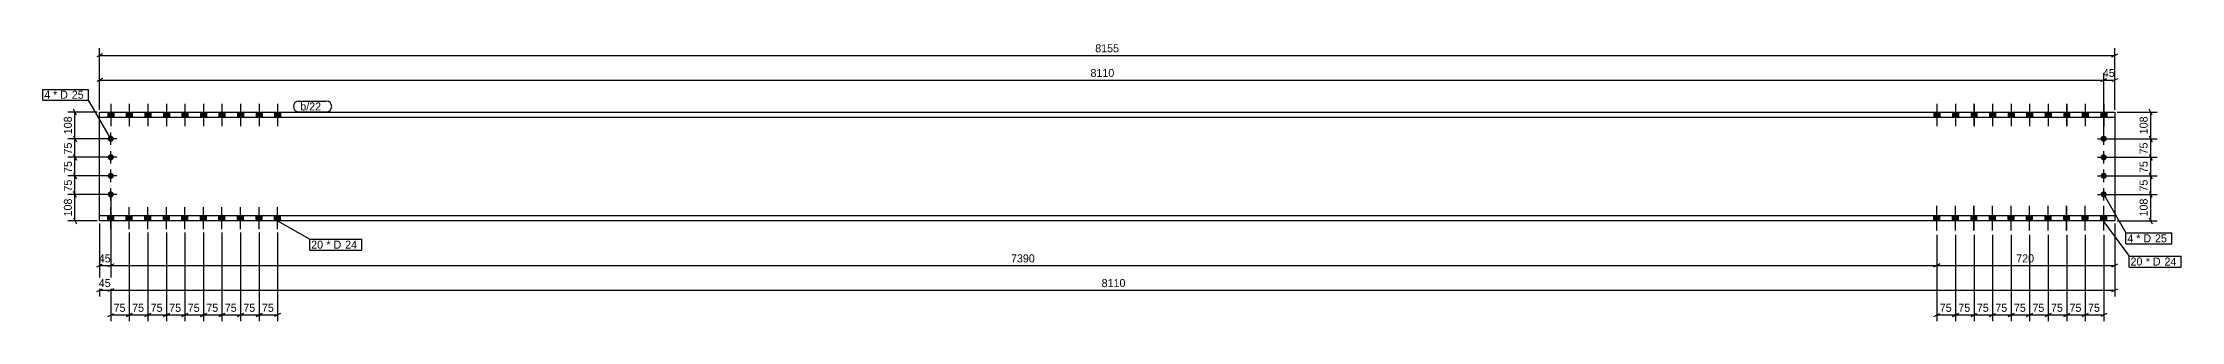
# Model space of a CAD drawing. Header units: millimetres. Extents: x 26 to 22562, y 32 to 1158.
# Drawn here: x 13908 to 22562, y 32 to 1158 of the extents above; entities that cross this region are included whole.
import ezdxf

# ---------------------------------------------------------------- set-up
doc = ezdxf.new("R2010")
doc.units = ezdxf.units.MM
doc.styles.add('Comic Sans MS', font='COMIC.TTF', dxfattribs={"height": 0.2})

msp = doc.modelspace()

# ---------------------------------------------------------------- hatches: boundary and pattern name
at = {"linetype": 'Continuous'}
for points in [[(14171.1, 856.6), (14195.1, 856.6), (14195.1, 877.6), (14171.1, 877.6)], [(14171.2, 856.6), (14195.2, 856.6), (14195.2, 877.6), (14171.2, 877.6)], [(14246.1, 856.6), (14270.1, 856.6), (14270.1, 877.6), (14246.1, 877.6)], [(14246.2, 856.6), (14270.2, 856.6), (14270.2, 877.6), (14246.2, 877.6)], [(14321.1, 856.6), (14345.1, 856.6), (14345.1, 877.6), (14321.1, 877.6)], [(14321.2, 856.6), (14345.2, 856.6), (14345.2, 877.6), (14321.2, 877.6)], [(14396.1, 856.6), (14420.1, 856.6), (14420.1, 877.6), (14396.1, 877.6)], [(14396.2, 856.6), (14420.2, 856.6), (14420.2, 877.6), (14396.2, 877.6)], [(14471.1, 856.6), (14495.1, 856.6), (14495.1, 877.6), (14471.1, 877.6)], [(14471.2, 856.6), (14495.2, 856.6), (14495.2, 877.6), (14471.2, 877.6)], [(14546.1, 856.6), (14570.1, 856.6), (14570.1, 877.6), (14546.1, 877.6)], [(14546.2, 856.6), (14570.2, 856.6), (14570.2, 877.6), (14546.2, 877.6)], [(14621.1, 856.6), (14645.1, 856.6), (14645.1, 877.6), (14621.1, 877.6)], [(14621.2, 856.6), (14645.2, 856.6), (14645.2, 877.6), (14621.2, 877.6)], [(14696.1, 856.6), (14720.1, 856.6), (14720.1, 877.6), (14696.1, 877.6)], [(14696.2, 856.6), (14720.2, 856.6), (14720.2, 877.6), (14696.2, 877.6)], [(14771.1, 856.6), (14795.1, 856.6), (14795.1, 877.6), (14771.1, 877.6)], [(14771.2, 856.6), (14795.2, 856.6), (14795.2, 877.6), (14771.2, 877.6)], [(14846.1, 856.6), (14870.1, 856.6), (14870.1, 877.6), (14846.1, 877.6)], [(14846.2, 856.6), (14870.2, 856.6), (14870.2, 877.6), (14846.2, 877.6)], [(21561.1, 856.6), (21585.1, 856.6), (21585.1, 877.6), (21561.1, 877.6)], [(21561.2, 856.6), (21585.2, 856.6), (21585.2, 877.6), (21561.2, 877.6)], [(21636.1, 856.6), (21660.1, 856.6), (21660.1, 877.6), (21636.1, 877.6)], [(21636.2, 856.6), (21660.2, 856.6), (21660.2, 877.6), (21636.2, 877.6)], [(21711.1, 856.6), (21735.1, 856.6), (21735.1, 877.6), (21711.1, 877.6)], [(21711.2, 856.6), (21735.2, 856.6), (21735.2, 877.6), (21711.2, 877.6)], [(21786.1, 856.6), (21810.1, 856.6), (21810.1, 877.6), (21786.1, 877.6)], [(21786.2, 856.6), (21810.2, 856.6), (21810.2, 877.6), (21786.2, 877.6)], [(21861.1, 856.6), (21885.1, 856.6), (21885.1, 877.6), (21861.1, 877.6)], [(21861.2, 856.6), (21885.2, 856.6), (21885.2, 877.6), (21861.2, 877.6)], [(21936.1, 856.6), (21960.1, 856.6), (21960.1, 877.6), (21936.1, 877.6)], [(21936.2, 856.6), (21960.2, 856.6), (21960.2, 877.6), (21936.2, 877.6)], [(22011.1, 856.6), (22035.1, 856.6), (22035.1, 877.6), (22011.1, 877.6)], [(22011.2, 856.6), (22035.2, 856.6), (22035.2, 877.6), (22011.2, 877.6)], [(22086.1, 856.6), (22110.1, 856.6), (22110.1, 877.6), (22086.1, 877.6)], [(22086.2, 856.6), (22110.2, 856.6), (22110.2, 877.6), (22086.2, 877.6)], [(22161.1, 856.6), (22185.1, 856.6), (22185.1, 877.6), (22161.1, 877.6)], [(22161.2, 856.6), (22185.2, 856.6), (22185.2, 877.6), (22161.2, 877.6)], [(22236.1, 856.6), (22260.1, 856.6), (22260.1, 877.6), (22236.1, 877.6)], [(22236.2, 856.6), (22260.2, 856.6), (22260.2, 877.6), (22236.2, 877.6)], [(14170.6, 770.1, -1), (14195.6, 770.1, -1)], [(22235.6, 770.1, -1), (22260.6, 770.1, -1)], [(14170.6, 695.1, -1), (14195.6, 695.1, -1)], [(22235.6, 695.1, -1), (22260.6, 695.1, -1)], [(14170.6, 620.1, -1), (14195.6, 620.1, -1)], [(22235.6, 620.1, -1), (22260.6, 620.1, -1)], [(14170.6, 545.1, -1), (14195.6, 545.1, -1)], [(22235.6, 545.1, -1), (22260.6, 545.1, -1)], [(14171.1, 437.6), (14195.1, 437.6), (14195.1, 458.6), (14171.1, 458.6)], [(14171.2, 437.6), (14195.2, 437.6), (14195.2, 458.6), (14171.2, 458.6)], [(14246.1, 437.6), (14270.1, 437.6), (14270.1, 458.6), (14246.1, 458.6)], [(14246.2, 437.6), (14270.2, 437.6), (14270.2, 458.6), (14246.2, 458.6)], [(14321.1, 437.6), (14345.1, 437.6), (14345.1, 458.6), (14321.1, 458.6)], [(14321.2, 437.6), (14345.2, 437.6), (14345.2, 458.6), (14321.2, 458.6)], [(14396.1, 437.6), (14420.1, 437.6), (14420.1, 458.6), (14396.1, 458.6)], [(14396.2, 437.6), (14420.2, 437.6), (14420.2, 458.6), (14396.2, 458.6)], [(14471.1, 437.6), (14495.1, 437.6), (14495.1, 458.6), (14471.1, 458.6)], [(14471.2, 437.6), (14495.2, 437.6), (14495.2, 458.6), (14471.2, 458.6)], [(14546.1, 437.6), (14570.1, 437.6), (14570.1, 458.6), (14546.1, 458.6)], [(14546.2, 437.6), (14570.2, 437.6), (14570.2, 458.6), (14546.2, 458.6)], [(14621.1, 437.6), (14645.1, 437.6), (14645.1, 458.6), (14621.1, 458.6)], [(14621.2, 437.6), (14645.2, 437.6), (14645.2, 458.6), (14621.2, 458.6)], [(14696.1, 437.6), (14720.1, 437.6), (14720.1, 458.6), (14696.1, 458.6)], [(14696.2, 437.6), (14720.2, 437.6), (14720.2, 458.6), (14696.2, 458.6)], [(14771.1, 437.6), (14795.1, 437.6), (14795.1, 458.6), (14771.1, 458.6)], [(14771.2, 437.6), (14795.2, 437.6), (14795.2, 458.6), (14771.2, 458.6)], [(14846.1, 437.6), (14870.1, 437.6), (14870.1, 458.6), (14846.1, 458.6)], [(14846.2, 437.6), (14870.2, 437.6), (14870.2, 458.6), (14846.2, 458.6)], [(21561.1, 437.6), (21585.1, 437.6), (21585.1, 458.6), (21561.1, 458.6)], [(21561.2, 437.6), (21585.2, 437.6), (21585.2, 458.6), (21561.2, 458.6)], [(21636.1, 437.6), (21660.1, 437.6), (21660.1, 458.6), (21636.1, 458.6)], [(21636.2, 437.6), (21660.2, 437.6), (21660.2, 458.6), (21636.2, 458.6)], [(21711.1, 437.6), (21735.1, 437.6), (21735.1, 458.6), (21711.1, 458.6)], [(21711.2, 437.6), (21735.2, 437.6), (21735.2, 458.6), (21711.2, 458.6)], [(21786.1, 437.6), (21810.1, 437.6), (21810.1, 458.6), (21786.1, 458.6)], [(21786.2, 437.6), (21810.2, 437.6), (21810.2, 458.6), (21786.2, 458.6)], [(21861.1, 437.6), (21885.1, 437.6), (21885.1, 458.6), (21861.1, 458.6)], [(21861.2, 437.6), (21885.2, 437.6), (21885.2, 458.6), (21861.2, 458.6)], [(21936.1, 437.6), (21960.1, 437.6), (21960.1, 458.6), (21936.1, 458.6)], [(21936.2, 437.6), (21960.2, 437.6), (21960.2, 458.6), (21936.2, 458.6)], [(22011.1, 437.6), (22035.1, 437.6), (22035.1, 458.6), (22011.1, 458.6)], [(22011.2, 437.6), (22035.2, 437.6), (22035.2, 458.6), (22011.2, 458.6)], [(22086.1, 437.6), (22110.1, 437.6), (22110.1, 458.6), (22086.1, 458.6)], [(22086.2, 437.6), (22110.2, 437.6), (22110.2, 458.6), (22086.2, 458.6)], [(22161.1, 437.6), (22185.1, 437.6), (22185.1, 458.6), (22161.1, 458.6)], [(22161.2, 437.6), (22185.2, 437.6), (22185.2, 458.6), (22161.2, 458.6)], [(22236.1, 437.6), (22260.1, 437.6), (22260.1, 458.6), (22236.1, 458.6)], [(22236.2, 437.6), (22260.2, 437.6), (22260.2, 458.6), (22236.2, 458.6)]]:
    msp.add_hatch(color=3, dxfattribs=at).paths.add_polyline_path(points)

# ---------------------------------------------------------------- linework, layer by layer
at = {"color": 8, "linetype": 'Continuous'}
for p, q in [((14138.1, 887.6), (14138.1, 1136)), ((14150.1, 1113.6), (14126.1, 1101.6)), ((14138.1, 1107.6), (22293.1, 1107.6)), ((14150.1, 1013.6), (14126.1, 1001.6)), ((14138.1, 887.6), (14138.1, 1036)), ((22236.1, 1001.6), (22260.1, 1013.6)), ((22248.1, 780.1), (22248.1, 1036)), ((22248.1, 1007.6), (22293.1, 1007.6)), ((22305.1, 1013.6), (22281.1, 1001.6)), ((22293.1, 887.6), (22293.1, 1036)), ((14128.1, 877.6), (14009.7, 877.6)), ((14044.1, 865.6), (14032.1, 889.6)), ((14038.1, 770.1), (14038.1, 877.6)), ((22303.1, 877.6), (22463.7, 877.6)), ((22444.1, 865.6), (22432.1, 889.6)), ((14032.1, 782.1), (14044.1, 758.1)), ((22432.1, 782.1), (22444.1, 758.1)), ((14173.1, 770.1), (14009.7, 770.1)), ((14173.1, 695.1), (14009.7, 695.1)), ((14044.1, 683.1), (14032.1, 707.1)), ((22258.1, 770.1), (22463.7, 770.1)), ((22258.1, 695.1), (22463.7, 695.1)), ((22432.1, 707.1), (22444.1, 683.1)), ((22438.1, 620.1), (22438.1, 695.1)), ((14173.1, 620.1), (14009.7, 620.1)), ((14044.1, 608.1), (14032.1, 632.1)), ((22258.1, 620.1), (22463.7, 620.1)), ((22444.1, 608.1), (22432.1, 632.1)), ((14173.1, 545.1), (14009.7, 545.1)), ((14044.1, 533.1), (14032.1, 557.1)), ((14183.1, 535.1), (14183.1, 232)), ((14183.1, 535.1), (14183.1, 232)), ((22258.1, 545.1), (22463.7, 545.1)), ((22444.1, 533.1), (22432.1, 557.1)), ((22438.1, 437.6), (22438.1, 545.1)), ((14128.1, 437.6), (14009.7, 437.6)), ((14032.1, 449.6), (14044.1, 425.6)), ((22303.1, 437.6), (22463.7, 437.6)), ((22432.1, 449.6), (22444.1, 425.6)), ((14138.1, 427.6), (14138.1, 232)), ((14183.2, 391.1), (14183.2, 32)), ((14258.2, 391.1), (14258.2, 32)), ((14333.2, 391.1), (14333.2, 32)), ((14408.2, 391.1), (14408.2, 32)), ((14483.2, 391.1), (14483.2, 32)), ((14558.2, 391.1), (14558.2, 32)), ((14633.2, 391.1), (14633.2, 32)), ((14708.2, 391.1), (14708.2, 32)), ((14783.2, 391.1), (14783.2, 32)), ((14858.2, 391.1), (14858.2, 32)), ((21573.2, 381.1), (21573.2, 232)), ((21573.2, 381.1), (21573.2, 232)), ((21573.2, 381.1), (21573.2, 32)), ((21648.2, 381.1), (21648.2, 32)), ((21723.2, 381.1), (21723.2, 32)), ((21798.2, 381.1), (21798.2, 32)), ((22023.2, 381.1), (22023.2, 32)), ((22098.2, 381.1), (22098.2, 32)), ((22173.2, 381.1), (22173.2, 32)), ((22248.2, 381.1), (22248.2, 32)), ((22293.1, 427.6), (22293.1, 232)), ((22293.1, 427.6), (22293.1, 132)), ((14126.1, 251.6), (14150.1, 263.6)), ((14195.1, 263.6), (14171.1, 251.6)), ((14195.1, 263.6), (14171.1, 251.6)), ((21561.2, 251.6), (21585.2, 263.6)), ((21585.2, 263.6), (21561.2, 251.6)), ((22281.1, 251.6), (22305.1, 263.6)), ((14138.1, 257.6), (14183.1, 257.6)), ((14183.1, 257.6), (21573.2, 257.6)), ((21573.2, 257.6), (22293.1, 257.6)), ((14138.1, 157.6), (14183.1, 157.6)), ((14183.1, 157.6), (22293.1, 157.6)), ((14171.2, 51.6), (14195.2, 63.6)), ((14246.2, 51.6), (14270.2, 63.6)), ((14321.2, 51.6), (14345.2, 63.6)), ((14396.2, 51.6), (14420.2, 63.6)), ((14471.2, 51.6), (14495.2, 63.6)), ((14546.2, 51.6), (14570.2, 63.6)), ((14621.2, 51.6), (14645.2, 63.6)), ((14696.2, 51.6), (14720.2, 63.6)), ((14771.2, 51.6), (14795.2, 63.6)), ((14783.2, 57.6), (14858.2, 57.6)), ((14870.2, 63.6), (14846.2, 51.6)), ((21561.2, 51.6), (21585.2, 63.6)), ((21636.2, 51.6), (21660.2, 63.6)), ((21648.2, 57.6), (21723.2, 57.6)), ((21735.2, 63.6), (21711.2, 51.6)), ((21810.2, 63.6), (21786.2, 51.6)), ((21861.2, 51.6), (21885.2, 63.6)), ((21936.2, 51.6), (21960.2, 63.6)), ((22011.2, 51.6), (22035.2, 63.6)), ((22086.2, 51.6), (22110.2, 63.6)), ((22161.2, 51.6), (22185.2, 63.6)), ((22173.2, 57.6), (22248.2, 57.6)), ((22260.2, 63.6), (22236.2, 51.6))]:
    msp.add_line(p, q, dxfattribs=at)
at = {"color": 7, "linetype": 'Continuous'}
for p, q in [((14138.1, 437.6), (14138.1, 877.6)), ((14138.1, 877.6), (22293.1, 877.6)), ((22293.1, 877.6), (22293.1, 437.6)), ((22293.1, 856.6), (14138.1, 856.6)), ((22293.1, 458.6), (14138.1, 458.6)), ((22293.1, 437.6), (14138.1, 437.6))]:
    msp.add_line(p, q, dxfattribs=at)
at = {"color": 3, "linetype": 'Continuous'}
for p, q in [((14171.1, 877.6), (14171.1, 856.6)), ((14171.2, 877.6), (14171.2, 856.6)), ((14183.1, 911.1), (14183.1, 821.6)), ((14183.2, 911.1), (14183.2, 821.6)), ((14195.1, 877.6), (14195.1, 856.6)), ((14195.2, 877.6), (14195.2, 856.6)), ((14246.1, 877.6), (14246.1, 856.6)), ((14246.2, 877.6), (14246.2, 856.6)), ((14258.1, 911.1), (14258.1, 821.6)), ((14258.2, 911.1), (14258.2, 821.6)), ((14270.1, 877.6), (14270.1, 856.6)), ((14270.2, 877.6), (14270.2, 856.6)), ((14321.1, 877.6), (14321.1, 856.6)), ((14321.2, 877.6), (14321.2, 856.6)), ((14333.1, 911.1), (14333.1, 821.6)), ((14333.2, 911.1), (14333.2, 821.6)), ((14345.1, 877.6), (14345.1, 856.6)), ((14345.2, 877.6), (14345.2, 856.6)), ((14396.1, 877.6), (14396.1, 856.6)), ((14396.2, 877.6), (14396.2, 856.6)), ((14408.1, 911.1), (14408.1, 821.6)), ((14408.2, 911.1), (14408.2, 821.6)), ((14420.1, 877.6), (14420.1, 856.6)), ((14420.2, 877.6), (14420.2, 856.6)), ((14471.1, 877.6), (14471.1, 856.6)), ((14471.2, 877.6), (14471.2, 856.6)), ((14483.1, 911.1), (14483.1, 821.6)), ((14483.2, 911.1), (14483.2, 821.6)), ((14495.1, 877.6), (14495.1, 856.6)), ((14495.2, 877.6), (14495.2, 856.6)), ((14546.1, 877.6), (14546.1, 856.6)), ((14546.2, 877.6), (14546.2, 856.6)), ((14558.1, 911.1), (14558.1, 821.6)), ((14558.2, 911.1), (14558.2, 821.6)), ((14570.1, 877.6), (14570.1, 856.6)), ((14570.2, 877.6), (14570.2, 856.6)), ((14621.1, 877.6), (14621.1, 856.6)), ((14621.2, 877.6), (14621.2, 856.6)), ((14633.1, 911.1), (14633.1, 821.6)), ((14633.2, 911.1), (14633.2, 821.6)), ((14645.1, 877.6), (14645.1, 856.6)), ((14645.2, 877.6), (14645.2, 856.6)), ((14696.1, 877.6), (14696.1, 856.6)), ((14696.2, 877.6), (14696.2, 856.6)), ((14708.1, 911.1), (14708.1, 821.6)), ((14708.2, 911.1), (14708.2, 821.6)), ((14720.1, 877.6), (14720.1, 856.6)), ((14720.2, 877.6), (14720.2, 856.6)), ((14771.1, 877.6), (14771.1, 856.6)), ((14771.2, 877.6), (14771.2, 856.6)), ((14783.1, 911.1), (14783.1, 821.6)), ((14783.2, 911.1), (14783.2, 821.6)), ((14795.1, 877.6), (14795.1, 856.6)), ((14795.2, 877.6), (14795.2, 856.6)), ((14846.1, 877.6), (14846.1, 856.6)), ((14846.2, 877.6), (14846.2, 856.6)), ((14858.1, 911.1), (14858.1, 821.6)), ((14858.2, 911.1), (14858.2, 821.6)), ((14870.1, 877.6), (14870.1, 856.6)), ((14870.2, 877.6), (14870.2, 856.6)), ((21561.1, 877.6), (21561.1, 856.6)), ((21561.2, 877.6), (21561.2, 856.6)), ((21573.1, 911.1), (21573.1, 821.6)), ((21573.2, 911.1), (21573.2, 821.6)), ((21585.1, 877.6), (21585.1, 856.6)), ((21585.2, 877.6), (21585.2, 856.6)), ((21636.1, 877.6), (21636.1, 856.6)), ((21636.2, 877.6), (21636.2, 856.6)), ((21648.1, 911.1), (21648.1, 821.6)), ((21648.2, 911.1), (21648.2, 821.6)), ((21660.1, 877.6), (21660.1, 856.6)), ((21660.2, 877.6), (21660.2, 856.6)), ((21711.1, 877.6), (21711.1, 856.6)), ((21711.2, 877.6), (21711.2, 856.6)), ((21723.1, 911.1), (21723.1, 821.6)), ((21723.2, 911.1), (21723.2, 821.6)), ((21735.1, 877.6), (21735.1, 856.6)), ((21735.2, 877.6), (21735.2, 856.6)), ((21786.1, 877.6), (21786.1, 856.6)), ((21786.2, 877.6), (21786.2, 856.6)), ((21798.1, 911.1), (21798.1, 821.6)), ((21798.2, 911.1), (21798.2, 821.6)), ((21810.1, 877.6), (21810.1, 856.6)), ((21810.2, 877.6), (21810.2, 856.6)), ((21861.1, 877.6), (21861.1, 856.6)), ((21861.2, 877.6), (21861.2, 856.6)), ((21873.1, 911.1), (21873.1, 821.6)), ((21873.2, 911.1), (21873.2, 821.6)), ((21885.1, 877.6), (21885.1, 856.6)), ((21885.2, 877.6), (21885.2, 856.6)), ((21936.1, 877.6), (21936.1, 856.6)), ((21936.2, 877.6), (21936.2, 856.6)), ((21948.1, 911.1), (21948.1, 821.6)), ((21948.2, 911.1), (21948.2, 821.6)), ((21960.1, 877.6), (21960.1, 856.6)), ((21960.2, 877.6), (21960.2, 856.6)), ((22011.1, 877.6), (22011.1, 856.6)), ((22011.2, 877.6), (22011.2, 856.6)), ((22023.1, 911.1), (22023.1, 821.6)), ((22023.2, 911.1), (22023.2, 821.6)), ((22035.1, 877.6), (22035.1, 856.6)), ((22035.2, 877.6), (22035.2, 856.6)), ((22086.1, 877.6), (22086.1, 856.6)), ((22086.2, 877.6), (22086.2, 856.6)), ((22098.1, 911.1), (22098.1, 821.6)), ((22098.2, 911.1), (22098.2, 821.6)), ((22110.1, 877.6), (22110.1, 856.6)), ((22110.2, 877.6), (22110.2, 856.6)), ((22161.1, 877.6), (22161.1, 856.6)), ((22161.2, 877.6), (22161.2, 856.6)), ((22173.1, 911.1), (22173.1, 821.6)), ((22173.2, 911.1), (22173.2, 821.6)), ((22185.1, 877.6), (22185.1, 856.6)), ((22185.2, 877.6), (22185.2, 856.6)), ((22236.1, 877.6), (22236.1, 856.6)), ((22236.2, 877.6), (22236.2, 856.6)), ((22248.1, 911.1), (22248.1, 821.6)), ((22248.2, 911.1), (22248.2, 821.6)), ((22260.1, 877.6), (22260.1, 856.6)), ((22260.2, 877.6), (22260.2, 856.6)), ((14183.1, 745.1), (14183.1, 795.1)), ((22248.1, 745.1), (22248.1, 795.1)), ((14208.1, 770.1), (14158.1, 770.1)), ((14208.1, 695.1), (14158.1, 695.1)), ((14183.1, 670.1), (14183.1, 720.1)), ((22223.1, 770.1), (22273.1, 770.1)), ((22223.1, 695.1), (22273.1, 695.1)), ((22248.1, 670.1), (22248.1, 720.1)), ((14208.1, 620.1), (14158.1, 620.1)), ((14183.1, 595.1), (14183.1, 645.1)), ((22223.1, 620.1), (22273.1, 620.1)), ((22248.1, 595.1), (22248.1, 645.1)), ((14208.1, 545.1), (14158.1, 545.1)), ((14183.1, 520.1), (14183.1, 570.1)), ((22223.1, 545.1), (22273.1, 545.1)), ((22248.1, 520.1), (22248.1, 570.1)), ((14171.1, 437.6), (14171.1, 458.6)), ((14171.2, 437.6), (14171.2, 458.6)), ((14183.1, 404.1), (14183.1, 493.6)), ((14183.2, 404.1), (14183.2, 493.6)), ((14195.1, 437.6), (14195.1, 458.6)), ((14195.2, 437.6), (14195.2, 458.6)), ((14246.1, 437.6), (14246.1, 458.6)), ((14246.2, 437.6), (14246.2, 458.6)), ((14258.1, 404.1), (14258.1, 493.6)), ((14258.2, 404.1), (14258.2, 493.6)), ((14270.1, 437.6), (14270.1, 458.6)), ((14270.2, 437.6), (14270.2, 458.6)), ((14321.1, 437.6), (14321.1, 458.6)), ((14321.2, 437.6), (14321.2, 458.6)), ((14333.1, 404.1), (14333.1, 493.6)), ((14333.2, 404.1), (14333.2, 493.6)), ((14345.1, 437.6), (14345.1, 458.6)), ((14345.2, 437.6), (14345.2, 458.6)), ((14396.1, 437.6), (14396.1, 458.6)), ((14396.2, 437.6), (14396.2, 458.6)), ((14408.1, 404.1), (14408.1, 493.6)), ((14408.2, 404.1), (14408.2, 493.6)), ((14420.1, 437.6), (14420.1, 458.6)), ((14420.2, 437.6), (14420.2, 458.6)), ((14471.1, 437.6), (14471.1, 458.6)), ((14471.2, 437.6), (14471.2, 458.6)), ((14483.1, 404.1), (14483.1, 493.6)), ((14483.2, 404.1), (14483.2, 493.6)), ((14495.1, 437.6), (14495.1, 458.6)), ((14495.2, 437.6), (14495.2, 458.6)), ((14546.1, 437.6), (14546.1, 458.6)), ((14546.2, 437.6), (14546.2, 458.6)), ((14558.1, 404.1), (14558.1, 493.6)), ((14558.2, 404.1), (14558.2, 493.6)), ((14570.1, 437.6), (14570.1, 458.6)), ((14570.2, 437.6), (14570.2, 458.6)), ((14621.1, 437.6), (14621.1, 458.6)), ((14621.2, 437.6), (14621.2, 458.6)), ((14633.1, 404.1), (14633.1, 493.6)), ((14633.2, 404.1), (14633.2, 493.6)), ((14645.1, 437.6), (14645.1, 458.6)), ((14645.2, 437.6), (14645.2, 458.6)), ((14696.1, 437.6), (14696.1, 458.6)), ((14696.2, 437.6), (14696.2, 458.6)), ((14708.1, 404.1), (14708.1, 493.6)), ((14708.2, 404.1), (14708.2, 493.6)), ((14720.1, 437.6), (14720.1, 458.6)), ((14720.2, 437.6), (14720.2, 458.6)), ((14771.1, 437.6), (14771.1, 458.6)), ((14771.2, 437.6), (14771.2, 458.6)), ((14783.1, 404.1), (14783.1, 493.6)), ((14783.2, 404.1), (14783.2, 493.6)), ((14795.1, 437.6), (14795.1, 458.6)), ((14795.2, 437.6), (14795.2, 458.6)), ((14846.1, 437.6), (14846.1, 458.6)), ((14846.2, 437.6), (14846.2, 458.6)), ((14858.1, 404.1), (14858.1, 493.6)), ((14858.2, 404.1), (14858.2, 493.6)), ((14870.1, 437.6), (14870.1, 458.6)), ((14870.2, 437.6), (14870.2, 458.6)), ((21561.1, 437.6), (21561.1, 458.6)), ((21561.2, 437.6), (21561.2, 458.6)), ((21573.1, 399.1), (21573.1, 498.6)), ((21573.2, 399.1), (21573.2, 498.6)), ((21585.1, 437.6), (21585.1, 458.6)), ((21585.2, 437.6), (21585.2, 458.6)), ((21636.1, 437.6), (21636.1, 458.6)), ((21636.2, 437.6), (21636.2, 458.6)), ((21648.1, 399.1), (21648.1, 498.6)), ((21648.2, 399.1), (21648.2, 498.6)), ((21660.1, 437.6), (21660.1, 458.6)), ((21660.2, 437.6), (21660.2, 458.6)), ((21711.1, 437.6), (21711.1, 458.6)), ((21711.2, 437.6), (21711.2, 458.6)), ((21723.1, 399.1), (21723.1, 498.6)), ((21723.2, 399.1), (21723.2, 498.6)), ((21735.1, 437.6), (21735.1, 458.6)), ((21735.2, 437.6), (21735.2, 458.6)), ((21786.1, 437.6), (21786.1, 458.6)), ((21786.2, 437.6), (21786.2, 458.6)), ((21798.1, 399.1), (21798.1, 498.6)), ((21798.2, 399.1), (21798.2, 498.6)), ((21810.1, 437.6), (21810.1, 458.6)), ((21810.2, 437.6), (21810.2, 458.6)), ((21861.1, 437.6), (21861.1, 458.6)), ((21861.2, 437.6), (21861.2, 458.6)), ((21873.1, 399.1), (21873.1, 498.6)), ((21873.2, 399.1), (21873.2, 498.6)), ((21885.1, 437.6), (21885.1, 458.6)), ((21885.2, 437.6), (21885.2, 458.6)), ((21936.1, 437.6), (21936.1, 458.6)), ((21936.2, 437.6), (21936.2, 458.6)), ((21948.1, 399.1), (21948.1, 498.6)), ((21948.2, 399.1), (21948.2, 498.6)), ((21960.1, 437.6), (21960.1, 458.6)), ((21960.2, 437.6), (21960.2, 458.6)), ((22011.1, 437.6), (22011.1, 458.6)), ((22011.2, 437.6), (22011.2, 458.6)), ((22023.1, 399.1), (22023.1, 498.6)), ((22023.2, 399.1), (22023.2, 498.6)), ((22035.1, 437.6), (22035.1, 458.6)), ((22035.2, 437.6), (22035.2, 458.6)), ((22086.1, 437.6), (22086.1, 458.6)), ((22086.2, 437.6), (22086.2, 458.6)), ((22098.1, 399.1), (22098.1, 498.6)), ((22098.2, 399.1), (22098.2, 498.6)), ((22110.1, 437.6), (22110.1, 458.6)), ((22110.2, 437.6), (22110.2, 458.6)), ((22161.1, 437.6), (22161.1, 458.6)), ((22161.2, 437.6), (22161.2, 458.6)), ((22173.1, 399.1), (22173.1, 498.6)), ((22173.2, 399.1), (22173.2, 498.6)), ((22185.1, 437.6), (22185.1, 458.6)), ((22185.2, 437.6), (22185.2, 458.6)), ((22236.1, 437.6), (22236.1, 458.6)), ((22236.2, 437.6), (22236.2, 458.6)), ((22248.1, 399.1), (22248.1, 498.6)), ((22248.2, 399.1), (22248.2, 498.6)), ((22260.1, 437.6), (22260.1, 458.6)), ((22260.2, 437.6), (22260.2, 458.6))]:
    msp.add_line(p, q, dxfattribs=at)

# ---------------------------------------------------------------- wipeouts: each hides what was drawn before it
at = {"color": 0}
for points in [[(13940, 932), (13940, 964), (13913.9, 964), (13913.9, 932)], [(15046.2, 325.6), (15046.2, 357.6), (14994.1, 357.6), (14994.1, 325.6)], [(22370.2, 351.2), (22370.2, 383.2), (22344.1, 383.2), (22344.1, 351.2)], [(22408.6, 257.2), (22408.6, 289.2), (22356.5, 289.2), (22356.5, 257.2)]]:
    msp.add_wipeout(points, dxfattribs=at)

# ---------------------------------------------------------------- next in the draw order: wipeouts: each hides what was drawn before it
for points in [[(18270.7, 1113.6), (18270.7, 1158.4), (18160.5, 1158.4), (18160.5, 1113.6)], [(22303.1, 1013.6), (22303.1, 1058.4), (22238.2, 1058.4), (22238.2, 1013.6)], [(13940, 932), (13940, 964), (13913.9, 964), (13913.9, 932)], [(14032.1, 865.9), (13987.3, 865.9), (13987.3, 781.8), (14032.1, 781.8)], [(15049.4, 884.6), (15049.4, 916.6), (14950.1, 916.6), (14950.1, 884.6)], [(22432.1, 690.1), (22387.3, 690.1), (22387.3, 625.1), (22432.1, 625.1)], [(22432.1, 533.4), (22387.3, 533.4), (22387.3, 449.3), (22432.1, 449.3)], [(15046.2, 325.6), (15046.2, 357.6), (14994.1, 357.6), (14994.1, 325.6)], [(22370.2, 351.2), (22370.2, 383.2), (22344.1, 383.2), (22344.1, 351.2)], [(14193.1, 263.6), (14193.1, 308.4), (14128.2, 308.4), (14128.2, 263.6)], [(17936.7, 263.6), (17936.7, 308.4), (17819.6, 308.4), (17819.6, 263.6)], [(21978.7, 263.6), (21978.7, 308.4), (21887.7, 308.4), (21887.7, 263.6)], [(22408.6, 257.2), (22408.6, 289.2), (22356.5, 289.2), (22356.5, 257.2)], [(18289.8, 163.6), (18289.8, 208.4), (18186.4, 208.4), (18186.4, 163.6)], [(14853.2, 63.6), (14853.2, 108.4), (14788.2, 108.4), (14788.2, 63.6)], [(21718.2, 63.6), (21718.2, 108.4), (21653.2, 108.4), (21653.2, 63.6)], [(22243.2, 63.6), (22243.2, 108.4), (22178.2, 108.4), (22178.2, 63.6)]]:
    msp.add_wipeout(points, dxfattribs=at)

# ---------------------------------------------------------------- next in the draw order: linework, layer by layer
at = {"color": 8, "linetype": 'Continuous'}
for p, q in [((22293.1, 887.6), (22293.1, 1136)), ((22281.1, 1101.6), (22305.1, 1113.6)), ((14138.1, 1007.6), (22248.1, 1007.6)), ((22236.1, 1001.6), (22260.1, 1013.6)), ((22248.1, 780.1), (22248.1, 1036)), ((14032.1, 782.1), (14044.1, 758.1)), ((14173.1, 770.1), (14009.7, 770.1)), ((14038.1, 695.1), (14038.1, 770.1)), ((22258.1, 695.1), (22463.7, 695.1)), ((22444.1, 683.1), (22432.1, 707.1)), ((22438.1, 695.1), (22438.1, 770.1)), ((22258.1, 620.1), (22463.7, 620.1)), ((22432.1, 632.1), (22444.1, 608.1)), ((22438.1, 545.1), (22438.1, 620.1)), ((22258.1, 545.1), (22463.7, 545.1)), ((22444.1, 533.1), (22432.1, 557.1)), ((14138.1, 427.6), (14138.1, 132)), ((14783.2, 391.1), (14783.2, 32)), ((21648.2, 381.1), (21648.2, 32)), ((21723.2, 381.1), (21723.2, 32)), ((21873.2, 381.1), (21873.2, 32)), ((21948.2, 381.1), (21948.2, 32)), ((22173.2, 381.1), (22173.2, 32)), ((22281.1, 151.6), (22305.1, 163.6)), ((14708.2, 57.6), (14783.2, 57.6)), ((14795.2, 63.6), (14771.2, 51.6)), ((21573.2, 57.6), (21648.2, 57.6)), ((21660.2, 63.6), (21636.2, 51.6)), ((21711.2, 51.6), (21735.2, 63.6)), ((21723.2, 57.6), (21798.2, 57.6)), ((22098.2, 57.6), (22173.2, 57.6)), ((22185.2, 63.6), (22161.2, 51.6))]:
    msp.add_line(p, q, dxfattribs=at)
at = {"color": 7, "linetype": 'Continuous'}
for p, q in [((14858.2, 438.6), (14988.1, 363.6)), ((14988.1, 319.6), (14988.1, 363.6)), ((22350.5, 251.2), (22350.5, 295.2))]:
    msp.add_line(p, q, dxfattribs=at)

# ---------------------------------------------------------------- next in the draw order: texts
at = {"color": 3, "style": 'Comic Sans MS'}
for s, p in [('8155', (18166.9, 1120)), ('45', (22244.6, 1020)), ('45', (14134.6, 270)), ('7390', (17826, 270)), ('720', (21894.1, 270)), ('8110', (18192.8, 170)), ('75', (14794.6, 70)), ('75', (21659.6, 70)), ('75', (22184.6, 70))]:
    msp.add_text(s, height=32.38, dxfattribs=at).set_placement(p)
for s, p in [('108', (14025.7, 788.2)), ('75', (22425.7, 631.5)), ('108', (22425.7, 455.7))]:
    msp.add_text(s, height=32.38, rotation=90.00021, dxfattribs=at).set_placement(p)

# ---------------------------------------------------------------- next in the draw order: wipeouts: each hides what was drawn before it
at = {"color": 0}
for points in [[(14015.8, 932), (14015.8, 964), (13949.6, 964), (13949.6, 932)], [(15049.4, 884.6), (15049.4, 916.6), (14950.1, 916.6), (14950.1, 884.6)], [(15122, 325.6), (15122, 357.6), (15055.8, 357.6), (15055.8, 325.6)], [(22446, 351.2), (22446, 383.2), (22379.8, 383.2), (22379.8, 351.2)], [(22484.4, 257.2), (22484.4, 289.2), (22418.2, 289.2), (22418.2, 257.2)]]:
    msp.add_wipeout(points, dxfattribs=at)

# ---------------------------------------------------------------- next in the draw order: linework, layer by layer
at = {"color": 7, "linetype": 'Continuous'}
for p, q in [((14944.1, 922.6), (15055.4, 922.6)), ((14944.1, 878.6), (15055.4, 878.6))]:
    msp.add_line(p, q, dxfattribs=at)
for centre, start, end in [((14944.1, 900.6), 90, 270), ((15055.4, 900.6), 270, 90)]:
    msp.add_arc(centre, 22, start, end, dxfattribs=at)

# ---------------------------------------------------------------- next in the draw order: texts
at = {"color": 3, "style": 'Comic Sans MS'}
msp.add_text('b/22', height=32.38, dxfattribs=at).set_placement((14950.1, 884.6))

# ---------------------------------------------------------------- next in the draw order: wipeouts: each hides what was drawn before it
at = {"color": 0}
for points in [[(18244.8, 1013.6), (18244.8, 1058.4), (18141.4, 1058.4), (18141.4, 1013.6)], [(14015.8, 932), (14015.8, 964), (13949.6, 964), (13949.6, 932)], [(14032.1, 765.1), (13987.3, 765.1), (13987.3, 700.1), (14032.1, 700.1)], [(22432.1, 765.1), (22387.3, 765.1), (22387.3, 700.1), (22432.1, 700.1)], [(22432.1, 615.1), (22387.3, 615.1), (22387.3, 550.1), (22432.1, 550.1)], [(15122, 325.6), (15122, 357.6), (15055.8, 357.6), (15055.8, 325.6)], [(22446, 351.2), (22446, 383.2), (22379.8, 383.2), (22379.8, 351.2)], [(22484.4, 257.2), (22484.4, 289.2), (22418.2, 289.2), (22418.2, 257.2)], [(14778.2, 63.6), (14778.2, 108.4), (14713.2, 108.4), (14713.2, 63.6)], [(21643.2, 63.6), (21643.2, 108.4), (21578.2, 108.4), (21578.2, 63.6)], [(21793.2, 63.6), (21793.2, 108.4), (21728.2, 108.4), (21728.2, 63.6)], [(22168.2, 63.6), (22168.2, 108.4), (22103.2, 108.4), (22103.2, 63.6)]]:
    msp.add_wipeout(points, dxfattribs=at)

# ---------------------------------------------------------------- next in the draw order: linework, layer by layer
at = {"color": 7, "linetype": 'Continuous'}
for p, q in [((13907.9, 926), (13907.9, 970)), ((22248.1, 545.1), (22338.1, 389.2)), ((22248.2, 433.6), (22350.5, 295.2)), ((22338.1, 345.2), (22338.1, 389.2))]:
    msp.add_line(p, q, dxfattribs=at)
at = {"color": 8, "linetype": 'Continuous'}
for p, q in [((22438.1, 770.1), (22438.1, 877.6)), ((22432.1, 782.1), (22444.1, 758.1)), ((14173.1, 695.1), (14009.7, 695.1)), ((14032.1, 707.1), (14044.1, 683.1)), ((14038.1, 620.1), (14038.1, 695.1)), ((22258.1, 770.1), (22463.7, 770.1)), ((14708.2, 391.1), (14708.2, 32)), ((21798.2, 381.1), (21798.2, 32)), ((22098.2, 381.1), (22098.2, 32)), ((14633.2, 57.6), (14708.2, 57.6)), ((14720.2, 63.6), (14696.2, 51.6)), ((21786.2, 51.6), (21810.2, 63.6)), ((22023.2, 57.6), (22098.2, 57.6)), ((22110.2, 63.6), (22086.2, 51.6))]:
    msp.add_line(p, q, dxfattribs=at)

# ---------------------------------------------------------------- next in the draw order: texts
at = {"color": 3, "style": 'Comic Sans MS'}
for s, height, p in [('8110', 32.38, (18147.8, 1020)), ('4', 32.4, (13913.9, 932)), ('20', 32.38, (14994.1, 325.6)), ('4', 32.4, (22344.1, 351.2)), ('20', 32.38, (22356.5, 257.2)), ('75', 32.38, (14719.6, 70)), ('75', 32.38, (21584.6, 70)), ('75', 32.38, (21734.6, 70)), ('75', 32.38, (22109.6, 70))]:
    msp.add_text(s, height=height, dxfattribs=at).set_placement(p)
for p in [(14025.7, 706.5), (22425.7, 706.5), (22425.7, 556.5)]:
    msp.add_text('75', height=32.38, rotation=90.00021, dxfattribs=at).set_placement(p)

# ---------------------------------------------------------------- next in the draw order: wipeouts: each hides what was drawn before it
at = {"color": 0}
for points in [[(14077.5, 932), (14077.5, 964), (14025.4, 964), (14025.4, 932)], [(15183.7, 325.6), (15183.7, 357.6), (15131.6, 357.6), (15131.6, 325.6)], [(22507.7, 351.2), (22507.7, 383.2), (22455.6, 383.2), (22455.6, 351.2)], [(22546.2, 257.2), (22546.2, 289.2), (22494, 289.2), (22494, 257.2)]]:
    msp.add_wipeout(points, dxfattribs=at)

# ---------------------------------------------------------------- next in the draw order: wipeouts: each hides what was drawn before it
for points in [[(14077.5, 932), (14077.5, 964), (14025.4, 964), (14025.4, 932)], [(22432.1, 865.9), (22387.3, 865.9), (22387.3, 781.8), (22432.1, 781.8)], [(14032.1, 690.1), (13987.3, 690.1), (13987.3, 625.1), (14032.1, 625.1)], [(15183.7, 325.6), (15183.7, 357.6), (15131.6, 357.6), (15131.6, 325.6)], [(22507.7, 351.2), (22507.7, 383.2), (22455.6, 383.2), (22455.6, 351.2)], [(22546.2, 257.2), (22546.2, 289.2), (22494, 289.2), (22494, 257.2)], [(14703.2, 63.6), (14703.2, 108.4), (14638.2, 108.4), (14638.2, 63.6)], [(22093.2, 63.6), (22093.2, 108.4), (22028.2, 108.4), (22028.2, 63.6)]]:
    msp.add_wipeout(points, dxfattribs=at)

# ---------------------------------------------------------------- next in the draw order: linework, layer by layer
at = {"color": 7, "linetype": 'Continuous'}
for p, q in [((13907.9, 970), (14093.1, 970)), ((14093.1, 926), (14093.1, 970)), ((13907.9, 926), (14093.1, 926)), ((14183.1, 770.1), (14093.1, 926)), ((14988.1, 363.6), (15199.3, 363.6)), ((15199.3, 319.6), (15199.3, 363.6)), ((22338.1, 389.2), (22523.3, 389.2)), ((22523.3, 345.2), (22523.3, 389.2)), ((14988.1, 319.6), (15199.3, 319.6)), ((22338.1, 345.2), (22523.3, 345.2)), ((22350.5, 295.2), (22561.8, 295.2)), ((22561.8, 251.2), (22561.8, 295.2)), ((22350.5, 251.2), (22561.8, 251.2))]:
    msp.add_line(p, q, dxfattribs=at)
at = {"color": 8, "linetype": 'Continuous'}
for p, q in [((14173.1, 620.1), (14009.7, 620.1)), ((14032.1, 632.1), (14044.1, 608.1)), ((14038.1, 545.1), (14038.1, 620.1)), ((14633.2, 391.1), (14633.2, 32)), ((22023.2, 381.1), (22023.2, 32)), ((14558.2, 57.6), (14633.2, 57.6)), ((14645.2, 63.6), (14621.2, 51.6)), ((21948.2, 57.6), (22023.2, 57.6)), ((22035.2, 63.6), (22011.2, 51.6))]:
    msp.add_line(p, q, dxfattribs=at)

# ---------------------------------------------------------------- next in the draw order: texts
at = {"color": 3, "style": 'Comic Sans MS'}
for s, p in [('* D', (13949.6, 932)), ('25', (14025.4, 932)), ('* D', (15055.8, 325.6)), ('24', (15131.6, 325.6)), ('* D', (22379.8, 351.2)), ('25', (22455.6, 351.2)), ('* D', (22418.2, 257.2)), ('24', (22494, 257.2)), ('75', (14644.6, 70)), ('75', (22034.6, 70))]:
    msp.add_text(s, height=32.38, dxfattribs=at).set_placement(p)
for s, p in [('108', (22425.7, 788.2)), ('75', (14025.7, 631.5))]:
    msp.add_text(s, height=32.38, rotation=90.00021, dxfattribs=at).set_placement(p)

# ---------------------------------------------------------------- next in the draw order: wipeouts: each hides what was drawn before it
at = {"color": 0}
for points in [[(14032.1, 615.1), (13987.3, 615.1), (13987.3, 550.1), (14032.1, 550.1)], [(14628.2, 63.6), (14628.2, 108.4), (14563.2, 108.4), (14563.2, 63.6)], [(22018.2, 63.6), (22018.2, 108.4), (21953.2, 108.4), (21953.2, 63.6)]]:
    msp.add_wipeout(points, dxfattribs=at)

# ---------------------------------------------------------------- next in the draw order: linework, layer by layer
at = {"color": 8, "linetype": 'Continuous'}
for p, q in [((14173.1, 545.1), (14009.7, 545.1)), ((14044.1, 533.1), (14032.1, 557.1)), ((14038.1, 437.6), (14038.1, 545.1)), ((14558.2, 391.1), (14558.2, 32)), ((21948.2, 381.1), (21948.2, 32)), ((14483.2, 57.6), (14558.2, 57.6)), ((14570.2, 63.6), (14546.2, 51.6)), ((21873.2, 57.6), (21948.2, 57.6)), ((21960.2, 63.6), (21936.2, 51.6))]:
    msp.add_line(p, q, dxfattribs=at)

# ---------------------------------------------------------------- next in the draw order: texts
at = {"color": 3, "style": 'Comic Sans MS'}
msp.add_text('75', height=32.38, rotation=90.00021, dxfattribs=at).set_placement((14025.7, 556.5))
for p in [(14569.6, 70), (21959.6, 70)]:
    msp.add_text('75', height=32.38, dxfattribs=at).set_placement(p)

# ---------------------------------------------------------------- next in the draw order: wipeouts: each hides what was drawn before it
at = {"color": 0}
for points in [[(14032.1, 533.4), (13987.3, 533.4), (13987.3, 449.3), (14032.1, 449.3)], [(14553.2, 63.6), (14553.2, 108.4), (14488.2, 108.4), (14488.2, 63.6)], [(21943.2, 63.6), (21943.2, 108.4), (21878.2, 108.4), (21878.2, 63.6)]]:
    msp.add_wipeout(points, dxfattribs=at)

# ---------------------------------------------------------------- next in the draw order: linework, layer by layer
at = {"color": 8, "linetype": 'Continuous'}
for p, q in [((14483.2, 391.1), (14483.2, 32)), ((21873.2, 381.1), (21873.2, 32)), ((14408.2, 57.6), (14483.2, 57.6)), ((14495.2, 63.6), (14471.2, 51.6)), ((21798.2, 57.6), (21873.2, 57.6)), ((21885.2, 63.6), (21861.2, 51.6))]:
    msp.add_line(p, q, dxfattribs=at)

# ---------------------------------------------------------------- next in the draw order: texts
at = {"color": 3, "style": 'Comic Sans MS'}
msp.add_text('108', height=32.38, rotation=90.00021, dxfattribs=at).set_placement((14025.7, 455.7))
for p in [(14494.6, 70), (21884.6, 70)]:
    msp.add_text('75', height=32.38, dxfattribs=at).set_placement(p)

# ---------------------------------------------------------------- next in the draw order: wipeouts: each hides what was drawn before it
at = {"color": 0}
for points in [[(14478.2, 63.6), (14478.2, 108.4), (14413.2, 108.4), (14413.2, 63.6)], [(21868.2, 63.6), (21868.2, 108.4), (21803.2, 108.4), (21803.2, 63.6)]]:
    msp.add_wipeout(points, dxfattribs=at)

# ---------------------------------------------------------------- next in the draw order: linework, layer by layer
at = {"color": 8, "linetype": 'Continuous'}
for p, q in [((14408.2, 391.1), (14408.2, 32)), ((14333.2, 57.6), (14408.2, 57.6)), ((14420.2, 63.6), (14396.2, 51.6))]:
    msp.add_line(p, q, dxfattribs=at)

# ---------------------------------------------------------------- next in the draw order: texts
at = {"color": 3, "style": 'Comic Sans MS'}
for p in [(14419.6, 70), (21809.6, 70)]:
    msp.add_text('75', height=32.38, dxfattribs=at).set_placement(p)

# ---------------------------------------------------------------- next in the draw order: wipeouts: each hides what was drawn before it
at = {"color": 0}
msp.add_wipeout([(14403.2, 63.6), (14403.2, 108.4), (14338.2, 108.4), (14338.2, 63.6)], dxfattribs=at)

# ---------------------------------------------------------------- next in the draw order: linework, layer by layer
at = {"color": 8, "linetype": 'Continuous'}
for p, q in [((14333.2, 391.1), (14333.2, 32)), ((14258.2, 57.6), (14333.2, 57.6)), ((14345.2, 63.6), (14321.2, 51.6))]:
    msp.add_line(p, q, dxfattribs=at)

# ---------------------------------------------------------------- next in the draw order: texts
at = {"color": 3, "style": 'Comic Sans MS'}
msp.add_text('75', height=32.38, dxfattribs=at).set_placement((14344.6, 70))

# ---------------------------------------------------------------- next in the draw order: wipeouts: each hides what was drawn before it
at = {"color": 0}
msp.add_wipeout([(14328.2, 63.6), (14328.2, 108.4), (14263.2, 108.4), (14263.2, 63.6)], dxfattribs=at)

# ---------------------------------------------------------------- next in the draw order: linework, layer by layer
at = {"color": 8, "linetype": 'Continuous'}
for p, q in [((14258.2, 391.1), (14258.2, 32)), ((14183.2, 57.6), (14258.2, 57.6)), ((14270.2, 63.6), (14246.2, 51.6))]:
    msp.add_line(p, q, dxfattribs=at)

# ---------------------------------------------------------------- next in the draw order: texts
at = {"color": 3, "style": 'Comic Sans MS'}
msp.add_text('75', height=32.38, dxfattribs=at).set_placement((14269.6, 70))

# ---------------------------------------------------------------- next in the draw order: wipeouts: each hides what was drawn before it
at = {"color": 0}
msp.add_wipeout([(14253.2, 63.6), (14253.2, 108.4), (14188.2, 108.4), (14188.2, 63.6)], dxfattribs=at)

# ---------------------------------------------------------------- next in the draw order: linework, layer by layer
at = {"color": 8, "linetype": 'Continuous'}
for p, q in [((14183.1, 535.1), (14183.1, 132)), ((14183.1, 535.1), (14183.1, 132)), ((14126.1, 151.6), (14150.1, 163.6)), ((14195.1, 163.6), (14171.1, 151.6)), ((14195.1, 163.6), (14171.1, 151.6))]:
    msp.add_line(p, q, dxfattribs=at)

# ---------------------------------------------------------------- next in the draw order: texts
at = {"color": 3, "style": 'Comic Sans MS'}
msp.add_text('75', height=32.38, dxfattribs=at).set_placement((14194.6, 70))

# ---------------------------------------------------------------- next in the draw order: wipeouts: each hides what was drawn before it
at = {"color": 0}
msp.add_wipeout([(14193.1, 163.6), (14193.1, 208.4), (14128.2, 208.4), (14128.2, 163.6)], dxfattribs=at)

# ---------------------------------------------------------------- next in the draw order: texts
at = {"color": 3, "style": 'Comic Sans MS'}
msp.add_text('45', height=32.38, dxfattribs=at).set_placement((14134.6, 170))

doc.saveas('drawing.dxf')
